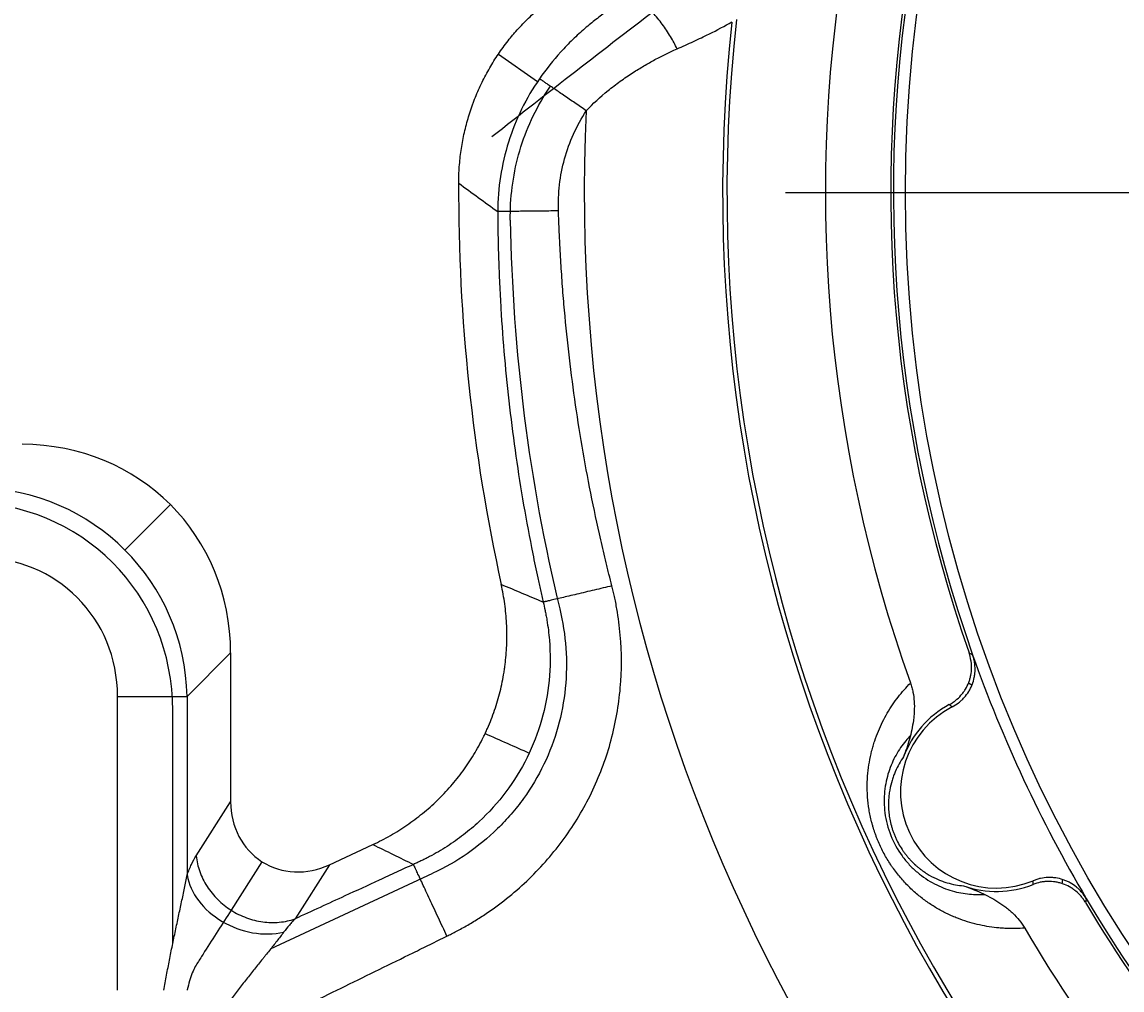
# Model space of a CAD drawing. Header units: millimetres. Extents: x 2234 to 3061, y 2092 to 2676.
# Drawn here: x 2640.5 to 2686.33, y 2442.27 to 2482.61 of the extents above; entities that cross this region are included whole.
import ezdxf

# ---------------------------------------------------------------- set-up
doc = ezdxf.new("R2010")
doc.units = ezdxf.units.MM
doc.linetypes.add('CENTER', pattern=[50.8, 31.75, -6.35, 6.35, -6.35])
for name, color, linetype, true_color in [('1', 7, 'Continuous', 0xffffff), ('20', 7, 'Continuous', 0xffffff), ('21', 7, 'Continuous', 0xffffff)]:
    doc.layers.add(name, color=color, linetype=linetype, true_color=true_color)
doc.layers.add('dim', color=82, linetype='Continuous', lineweight=9)
doc.styles.add('Capful-A', font='')
doc.styles.get('Capful-A').set_extended_font_data('Microsoft YaHei')
doc.dimstyles.new('Capful-A-2.5', dxfattribs={"dimscale": 2.5, "dimtxt": 2.5, "dimasz": 2.5, "dimexe": 1.5, "dimexo": 1, "dimgap": 1.5, "dimtad": 0, "dimdsep": 46, "dimtxsty": 'Capful-A', "dimcen": 0, "dimclrt": 2, "dimazin": 2, "dimtfac": 1, "dimtmove": 0, "dimatfit": 3, "dimfxl": 0, "dimtolj": 1, "dimtzin": 0, "dimarcsym": 0})

# ---------------------------------------------------------------- blocks, each defined once
blk = doc.blocks.new('*D45')
at = {"layer": 'Defpoints', "color": 0, "transparency": 16777216}
for p in [(2734.695, 2492.814), (2734.695, 2489.132), (2636.695, 2393.007)]:
    blk.add_point(p, dxfattribs=at)
at = {"layer": 'dim', "color": 0, "lineweight": -2, "transparency": 16777216}
blk.add_line((2734.695, 2490.382), (2734.695, 2492.814), dxfattribs=at)
at = {"layer": 'dim', "color": 2, "transparency": 16777216, "insert": (2734.695, 2498.51), "char_height": 6.25, "attachment_point": 5, "rotation": 90, "style": 'Capful-A', "bg_fill": 3, "box_fill_scale": 1.1, "bg_fill_color": 256, "bg_fill_true_color": 13158600, "bg_fill_transparency": 0}
blk.add_mtext('\\A1;98', dxfattribs=at)
blk = doc.blocks.new('*D46')
at = {"layer": 'Defpoints', "color": 0, "transparency": 16777216}
for p in [(2748.441, 2475.507), (2751.545, 2475.507), (2636.695, 2393.007)]:
    blk.add_point(p, dxfattribs=at)
at = {"layer": 'dim', "color": 0, "lineweight": -2, "transparency": 16777216}
blk.add_line((2749.69, 2475.507), (2751.545, 2475.507), dxfattribs=at)
at = {"layer": 'dim', "color": 2, "transparency": 16777216, "insert": (2760.564, 2475.507), "char_height": 6.25, "attachment_point": 5, "style": 'Capful-A', "bg_fill": 3, "box_fill_scale": 1.1, "bg_fill_color": 256, "bg_fill_true_color": 13158600, "bg_fill_transparency": 0}
blk.add_mtext('\\A1;82.5', dxfattribs=at)

msp = doc.modelspace()

# ---------------------------------------------------------------- linework, layer by layer
at = {"layer": '1', "color": 1, "linetype": 'CENTER', "lineweight": 18}
msp.add_line((2672.312, 2475.507), (2797.079, 2475.507), dxfattribs=at)
at = {"layer": '20', "color": 7, "linetype": 'Continuous', "lineweight": 18}
for p, q in [((2660.35, 2481.268), (2661.987, 2480.131)), ((2646.683, 2462.495), (2644.791, 2460.603)), ((2649.195, 2456.314), (2647.38, 2454.498)), ((2649.195, 2456.314), (2649.195, 2450.117)), ((2644.482, 2454.498), (2647.38, 2454.498)), ((2644.482, 2442.259), (2644.482, 2454.498)), ((2647.38, 2454.498), (2647.38, 2447.062)), ((2646.784, 2444.199), (2646.784, 2453.902)), ((2647.758, 2447.861), (2649.195, 2450.117)), ((2653.318, 2447.491), (2655.122, 2448.332)), ((2650.5, 2447.616), (2649.213, 2445.597)), ((2653.318, 2447.491), (2651.88, 2445.235)), ((2650.862, 2443.98), (2657.619, 2447.131))]:
    msp.add_line(p, q, dxfattribs=at)
for radius, start, end in [(65, 173.73013, 236.29588), (70.765, 177.24735, 232.7953), (76, 179.71003, 192.41832), (73.856, 180.90346, 193.5921)]:
    msp.add_arc((2734.695, 2475.507), radius, start, end, dxfattribs=at)
for centre, major_axis, ratio, start_param, end_param in [((2639.878, 2455.69), (6.806, 6.806), 0.935113, 5.531306, 7.035065), ((2638.27, 2454.082), (6.521, 6.521), 0.975961, 5.531306, 7.035065), ((2637.466, 2453.278), (6.806, 6.806), 0.935113, 5.531306, 7.035065), ((2638.27, 2454.082), (4.537, 4.537), 0.935113, 5.531306, 7.035065), ((2652.301, 2450.443), (1.801, 2.827), 0.894893, 2.189461, 4.093724), ((2650.277, 2447.062), (-2.814, 1.041), 0.791457, 0.437243, 2.249771)]:
    msp.add_ellipse(centre, major_axis=major_axis, ratio=ratio, start_param=start_param, end_param=end_param, dxfattribs=at)
for points, knots in [([(2658.696, 2475.892), (2658.697, 2476.121), (2658.716, 2476.577), (2658.79, 2477.253), (2658.91, 2477.92), (2659.022, 2478.36), (2659.117, 2478.688), (2659.168, 2478.851), (2659.224, 2479.014), (2659.261, 2479.122), (2659.281, 2479.176), (2659.38, 2479.444), (2659.554, 2479.865), (2659.857, 2480.473), (2660.202, 2481.057), (2660.46, 2481.431), (2660.664, 2481.705), (2660.734, 2481.795), (2660.842, 2481.929), (2660.878, 2481.974), (2660.951, 2482.062), (2661.136, 2482.28), (2661.484, 2482.654), (2661.98, 2483.118), (2662.508, 2483.546), (2662.88, 2483.807), (2663.12, 2483.963), (2663.168, 2483.993), (2663.265, 2484.054), (2663.314, 2484.084), (2663.462, 2484.173), (2663.561, 2484.23), (2663.861, 2484.396), (2664.065, 2484.5), (2664.273, 2484.597)], [0, 0, 0, 0, 0.0625, 0.125, 0.1875, 0.25, 0.25, 0.28125, 0.296875, 0.296875, 0.3125, 0.3125, 0.375, 0.4375, 0.5, 0.5625, 0.5625, 0.59375, 0.59375, 0.609375, 0.609375, 0.625, 0.6875, 0.75, 0.8125, 0.875, 0.875, 0.890625, 0.890625, 0.90625, 0.90625, 0.9375, 0.9375, 1, 1, 1, 1]), ([(2665.792, 2483.632), (2665.702, 2483.581), (2665.619, 2483.532), (2665.504, 2483.462), (2665.468, 2483.44), (2665.394, 2483.394), (2665.357, 2483.371), (2665.173, 2483.254), (2665.024, 2483.155), (2664.722, 2482.943), (2664.57, 2482.831), (2664.341, 2482.654), (2664.265, 2482.594), (2664.113, 2482.469), (2664.036, 2482.405), (2663.793, 2482.196), (2663.616, 2482.036), (2663.276, 2481.705), (2663.11, 2481.534), (2662.632, 2481.006), (2662.335, 2480.634), (2662.064, 2480.243)], [0, 0, 0, 0, 0.0625, 0.0625, 0.09375, 0.09375, 0.125, 0.125, 0.25, 0.25, 0.375, 0.375, 0.4375, 0.4375, 0.5, 0.5, 0.625, 0.625, 0.75, 0.75, 1, 1, 1, 1]), ([(2667.798, 2481.488), (2667.908, 2481.536), (2668.027, 2481.589), (2668.256, 2481.692), (2668.369, 2481.744), (2668.703, 2481.899), (2668.918, 2482.002), (2669.466, 2482.273), (2669.786, 2482.441), (2670.084, 2482.606)], [0, 0, 0, 0, 0.1374, 0.1374, 0.274799, 0.274799, 0.549598, 0.549598, 1, 1, 1, 1]), ([(2664.012, 2478.906), (2664.288, 2479.201), (2664.592, 2479.483), (2665.082, 2479.882), (2665.252, 2480.012), (2665.6, 2480.262), (2665.781, 2480.384), (2666.028, 2480.543), (2666.106, 2480.592), (2666.261, 2480.687), (2666.338, 2480.733), (2666.569, 2480.869), (2666.722, 2480.955), (2667.027, 2481.118), (2667.177, 2481.195), (2667.362, 2481.285), (2667.399, 2481.303), (2667.472, 2481.339), (2667.509, 2481.356), (2667.624, 2481.41), (2667.707, 2481.448), (2667.798, 2481.488)], [0, 0, 0, 0, 0.25, 0.25, 0.375, 0.375, 0.5, 0.5, 0.5625, 0.5625, 0.625, 0.625, 0.75, 0.75, 0.875, 0.875, 0.90625, 0.90625, 0.9375, 0.9375, 1, 1, 1, 1]), ([(2662.064, 2480.243), (2661.505, 2479.437), (2661.068, 2478.544), (2660.479, 2476.667), (2660.328, 2475.686), (2660.323, 2474.706)], [0, 0, 0, 0, 0.5, 0.5, 1, 1, 1, 1]), ([(2660.848, 2474.343), (2660.835, 2475.271), (2660.95, 2476.18), (2661.317, 2477.517), (2661.474, 2477.96), (2661.845, 2478.806), (2662.06, 2479.213), (2662.373, 2479.715), (2662.444, 2479.824), (2662.518, 2479.931)], [0, 0, 0, 0, 0.465658, 0.465658, 0.699853, 0.699853, 0.934047, 0.934047, 1, 1, 1, 1]), ([(2662.855, 2474.734), (2662.829, 2475.46), (2662.913, 2476.194), (2663.303, 2477.609), (2663.608, 2478.287), (2664.012, 2478.906)], [0, 0, 0, 0, 0.5, 0.5, 1, 1, 1, 1]), ([(2660.323, 2474.706), (2660.323, 2474.566), (2660.324, 2474.421), (2660.328, 2474.106), (2660.33, 2473.94), (2660.335, 2473.682), (2660.337, 2473.593), (2660.34, 2473.419), (2660.342, 2473.332), (2660.349, 2473.073), (2660.354, 2472.9), (2660.371, 2472.384), (2660.384, 2472.042), (2660.416, 2471.356), (2660.434, 2471.013), (2660.537, 2469.298), (2660.657, 2467.927), (2660.974, 2465.195), (2661.17, 2463.834), (2661.521, 2461.8), (2661.647, 2461.124), (2661.817, 2460.281), (2661.851, 2460.112), (2661.922, 2459.775), (2661.958, 2459.606), (2662.011, 2459.358), (2662.029, 2459.276), (2662.065, 2459.111), (2662.083, 2459.028), (2662.14, 2458.776), (2662.178, 2458.605), (2662.218, 2458.432)], [0, 0, 0, 0, 0.03125, 0.03125, 0.0625, 0.0625, 0.078125, 0.078125, 0.09375, 0.09375, 0.125, 0.125, 0.1875, 0.1875, 0.25, 0.25, 0.5, 0.5, 0.75, 0.75, 0.875, 0.875, 0.90625, 0.90625, 0.9375, 0.9375, 0.953125, 0.953125, 0.96875, 0.96875, 1, 1, 1, 1]), ([(2665.082, 2459.107), (2665.04, 2459.272), (2664.999, 2459.435), (2664.938, 2459.675), (2664.919, 2459.755), (2664.88, 2459.913), (2664.861, 2459.991), (2664.803, 2460.228), (2664.764, 2460.389), (2664.689, 2460.712), (2664.651, 2460.873), (2664.467, 2461.679), (2664.329, 2462.326), (2663.942, 2464.273), (2663.719, 2465.579), (2663.347, 2468.202), (2663.197, 2469.52), (2663.055, 2471.172), (2663.029, 2471.502), (2662.982, 2472.163), (2662.96, 2472.493), (2662.932, 2472.991), (2662.923, 2473.157), (2662.91, 2473.407), (2662.906, 2473.491), (2662.898, 2473.659), (2662.894, 2473.745), (2662.883, 2473.994), (2662.877, 2474.154), (2662.865, 2474.458), (2662.859, 2474.598), (2662.855, 2474.734)], [0, 0, 0, 0, 0.03125, 0.03125, 0.046875, 0.046875, 0.0625, 0.0625, 0.09375, 0.09375, 0.125, 0.125, 0.25, 0.25, 0.5, 0.5, 0.75, 0.75, 0.8125, 0.8125, 0.875, 0.875, 0.90625, 0.90625, 0.921875, 0.921875, 0.9375, 0.9375, 0.96875, 0.96875, 1, 1, 1, 1]), ([(2655.122, 2448.332), (2655.371, 2448.448), (2655.857, 2448.699), (2656.546, 2449.131), (2656.981, 2449.456), (2657.403, 2449.8), (2657.607, 2449.981), (2657.854, 2450.22), (2657.903, 2450.268), (2657.999, 2450.365), (2658.142, 2450.512), (2658.28, 2450.664), (2658.548, 2450.971), (2658.886, 2451.395), (2659.187, 2451.846), (2659.469, 2452.31), (2659.601, 2452.55), (2659.753, 2452.858), (2659.783, 2452.92), (2659.841, 2453.044), (2659.926, 2453.231), (2660.004, 2453.419), (2660.152, 2453.8), (2660.328, 2454.313), (2660.459, 2454.84), (2660.54, 2455.239), (2660.564, 2455.373), (2660.597, 2455.576), (2660.607, 2455.644), (2660.626, 2455.779), (2660.634, 2455.847), (2660.674, 2456.189), (2660.694, 2456.461), (2660.71, 2457.005), (2660.704, 2457.547), (2660.628, 2458.357), (2660.532, 2458.895), (2660.473, 2459.164)], [0, 0, 0, 0, 0.0625, 0.125, 0.1875, 0.1875, 0.25, 0.25, 0.265625, 0.265625, 0.28125, 0.3125, 0.3125, 0.375, 0.4375, 0.4375, 0.5, 0.5, 0.515625, 0.515625, 0.53125, 0.5625, 0.5625, 0.625, 0.6875, 0.6875, 0.71875, 0.71875, 0.734375, 0.734375, 0.75, 0.75, 0.8125, 0.8125, 0.875, 0.9375, 1, 1, 1, 1]), ([(2658.208, 2444.514), (2658.274, 2444.546), (2658.339, 2444.579), (2658.468, 2444.645), (2658.536, 2444.68), (2658.678, 2444.756), (2658.753, 2444.796), (2658.912, 2444.883), (2658.993, 2444.93), (2659.235, 2445.069), (2659.396, 2445.167), (2659.711, 2445.367), (2659.865, 2445.47), (2660.324, 2445.79), (2660.621, 2446.016), (2661.193, 2446.492), (2661.469, 2446.742), (2662.261, 2447.526), (2662.744, 2448.094), (2663.6, 2449.303), (2663.975, 2449.945), (2664.603, 2451.282), (2664.858, 2451.977), (2665.24, 2453.4), (2665.367, 2454.126), (2665.495, 2455.59), (2665.494, 2456.328), (2665.399, 2457.423), (2665.351, 2457.786), (2665.273, 2458.237), (2665.256, 2458.328), (2665.23, 2458.459), (2665.222, 2458.502), (2665.205, 2458.584), (2665.196, 2458.623), (2665.154, 2458.818), (2665.119, 2458.962), (2665.082, 2459.107)], [0, 0, 0, 0, 0.015625, 0.015625, 0.03125, 0.03125, 0.046875, 0.046875, 0.0625, 0.0625, 0.09375, 0.09375, 0.125, 0.125, 0.1875, 0.1875, 0.25, 0.25, 0.375, 0.375, 0.5, 0.5, 0.625, 0.625, 0.75, 0.75, 0.875, 0.875, 0.9375, 0.9375, 0.953125, 0.953125, 0.960938, 0.960938, 0.96875, 0.96875, 1, 1, 1, 1]), ([(2662.218, 2458.432), (2662.246, 2458.32), (2662.271, 2458.207), (2662.303, 2458.057), (2662.309, 2458.026), (2662.322, 2457.963), (2662.328, 2457.929), (2662.347, 2457.828), (2662.36, 2457.758), (2662.418, 2457.409), (2662.453, 2457.128), (2662.52, 2456.285), (2662.516, 2455.72), (2662.407, 2454.603), (2662.303, 2454.052), (2661.996, 2452.977), (2661.793, 2452.454), (2661.297, 2451.454), (2661.002, 2450.977), (2660.331, 2450.082), (2659.955, 2449.666), (2659.338, 2449.094), (2659.124, 2448.913), (2658.68, 2448.569), (2658.449, 2448.406), (2658.094, 2448.178), (2657.975, 2448.104), (2657.731, 2447.962), (2657.607, 2447.892), (2657.421, 2447.794), (2657.357, 2447.761), (2657.235, 2447.7), (2657.177, 2447.672), (2657.067, 2447.619), (2657.015, 2447.595), (2656.915, 2447.549), (2656.864, 2447.526), (2656.813, 2447.504)], [0, 0, 0, 0, 0.03125, 0.03125, 0.039062, 0.039062, 0.046875, 0.046875, 0.0625, 0.0625, 0.125, 0.125, 0.25, 0.25, 0.375, 0.375, 0.5, 0.5, 0.625, 0.625, 0.75, 0.75, 0.8125, 0.8125, 0.875, 0.875, 0.90625, 0.90625, 0.9375, 0.9375, 0.953125, 0.953125, 0.96875, 0.96875, 0.984375, 0.984375, 1, 1, 1, 1]), ([(2662.907, 2458.15), (2663.039, 2457.607), (2663.124, 2457.06), (2663.202, 2455.961), (2663.195, 2455.408), (2663.083, 2454.297), (2662.981, 2453.755), (2662.683, 2452.695), (2662.489, 2452.177), (2662.004, 2451.172), (2661.722, 2450.698), (2661.239, 2450.027), (2661.068, 2449.811), (2660.707, 2449.392), (2660.516, 2449.188), (2659.524, 2448.221), (2658.624, 2447.602), (2657.619, 2447.131)], [0, 0, 0, 0, 0.125363, 0.125363, 0.250518, 0.250518, 0.375673, 0.375673, 0.500828, 0.500828, 0.625983, 0.625983, 0.68856, 0.68856, 0.751138, 0.751138, 1, 1, 1, 1]), ([(2647.38, 2447.062), (2647.439, 2447.222), (2647.5, 2447.369), (2647.626, 2447.636), (2647.691, 2447.756), (2647.758, 2447.861)], [0, 0, 0, 0, 0.5, 0.5, 1, 1, 1, 1]), ([(2647.758, 2447.861), (2647.781, 2447.64), (2647.832, 2447.42), (2647.985, 2446.991), (2648.088, 2446.783), (2648.34, 2446.391), (2648.489, 2446.207), (2648.826, 2445.874), (2649.013, 2445.725), (2649.414, 2445.469), (2649.629, 2445.362), (2650.073, 2445.199), (2650.302, 2445.141), (2650.764, 2445.078), (2650.996, 2445.073), (2651.45, 2445.115), (2651.671, 2445.162), (2651.88, 2445.235)], [0, 0, 0, 0, 0.125, 0.125, 0.25, 0.25, 0.375, 0.375, 0.5, 0.5, 0.625, 0.625, 0.75, 0.75, 0.875, 0.875, 1, 1, 1, 1]), ([(2656.813, 2447.504), (2656.578, 2447.396), (2656.339, 2447.286), (2655.862, 2447.067), (2655.624, 2446.957), (2654.91, 2446.628), (2654.434, 2446.409), (2653.265, 2445.872), (2652.573, 2445.553), (2651.88, 2445.235)], [0, 0, 0, 0, 0.144752, 0.144752, 0.289504, 0.289504, 0.579009, 0.579009, 1, 1, 1, 1]), ([(2646.417, 2442.259), (2646.452, 2442.47), (2646.489, 2442.679), (2646.565, 2443.097), (2646.605, 2443.304), (2646.686, 2443.718), (2646.727, 2443.923), (2646.811, 2444.333), (2646.854, 2444.536), (2646.939, 2444.941), (2646.982, 2445.143), (2647.046, 2445.443), (2647.067, 2445.542), (2647.11, 2445.741), (2647.131, 2445.84), (2647.172, 2446.035), (2647.193, 2446.132), (2647.233, 2446.324), (2647.253, 2446.42), (2647.291, 2446.608), (2647.31, 2446.7), (2647.346, 2446.884), (2647.363, 2446.974), (2647.38, 2447.062)], [0, 0, 0, 0, 0.125, 0.125, 0.25, 0.25, 0.375, 0.375, 0.5, 0.5, 0.625, 0.625, 0.6875, 0.6875, 0.75, 0.75, 0.8125, 0.8125, 0.875, 0.875, 0.9375, 0.9375, 1, 1, 1, 1]), ([(2649.213, 2445.596), (2648.846, 2445.02), (2648.392, 2444.307), (2647.938, 2443.594), (2647.807, 2443.389), (2647.763, 2443.324), (2647.679, 2443.167), (2647.638, 2443.078), (2647.559, 2442.879), (2647.521, 2442.769), (2647.449, 2442.532), (2647.415, 2442.406), (2647.383, 2442.272), (2647.382, 2442.271), (2647.382, 2442.269)], [0, 0, 0, 0, 0.583643, 0.722169, 0.722169, 0.791432, 0.791432, 0.860695, 0.860695, 0.929959, 0.929959, 0.999222, 0.999222, 1, 1, 1, 1]), ([(2651.88, 2445.235), (2651.878, 2445.232), (2651.875, 2445.23), (2651.871, 2445.225), (2651.863, 2445.217), (2651.846, 2445.2), (2651.811, 2445.165), (2651.781, 2445.133), (2651.721, 2445.069), (2651.681, 2445.024), (2651.562, 2444.883), (2651.482, 2444.783), (2651.403, 2444.676)], [0, 0, 0, 0, 0.015625, 0.015625, 0.03125, 0.0625, 0.125, 0.25, 0.25, 0.5, 0.5, 1, 1, 1, 1]), ([(2648.116, 2439.561), (2649.598, 2440.288), (2651.08, 2441.015), (2653.503, 2442.205), (2654.444, 2442.667), (2655.856, 2443.359), (2656.327, 2443.59), (2657.033, 2443.937), (2657.268, 2444.052), (2657.739, 2444.283), (2657.975, 2444.399), (2658.208, 2444.514)], [0, 0, 0, 0, 0.440453, 0.440453, 0.720227, 0.720227, 0.860113, 0.860113, 0.930057, 0.930057, 1, 1, 1, 1]), ([(2651.403, 2444.676), (2651.36, 2444.617), (2651.314, 2444.557), (2651.22, 2444.434), (2651.172, 2444.372), (2651.072, 2444.245), (2651.021, 2444.18), (2650.917, 2444.05), (2650.865, 2443.984), (2650.757, 2443.85), (2650.703, 2443.783), (2650.621, 2443.68), (2650.593, 2443.646), (2650.538, 2443.577), (2650.51, 2443.543), (2650.371, 2443.37), (2650.259, 2443.231), (2650.034, 2442.949), (2649.921, 2442.806), (2649.695, 2442.519), (2649.582, 2442.374), (2649.357, 2442.079), (2649.246, 2441.931), (2649.024, 2441.629), (2648.915, 2441.476), (2648.807, 2441.321)], [0, 0, 0, 0, 0.0625, 0.0625, 0.125, 0.125, 0.1875, 0.1875, 0.25, 0.25, 0.3125, 0.3125, 0.34375, 0.34375, 0.375, 0.375, 0.5, 0.5, 0.625, 0.625, 0.75, 0.75, 0.875, 0.875, 1, 1, 1, 1])]:
    msp.add_open_spline(points, degree=3, knots=knots, dxfattribs=at)
for points, weights in [([(2667.798, 2481.488), (2666.84, 2483.513), (2665.792, 2483.632)], [1, 0.71169391973, 1]), ([(2664.012, 2478.906), (2662.518, 2479.932), (2662.064, 2480.243)], [1, 0.807301167325, 1]), ([(2662.855, 2474.734), (2660.843, 2474.712), (2660.323, 2474.706)], [1, 0.793353340291, 1]), ([(2665.082, 2459.107), (2662.807, 2458.571), (2662.218, 2458.432)], [1, 0.793353340291, 1]), ([(2658.208, 2444.514), (2657.1, 2446.889), (2656.813, 2447.504)], [1, 0.793353340291, 1])]:
    msp.add_rational_spline(points, weights, degree=2, dxfattribs=at)
for points in [[(2658.696, 2475.892), (2659.235, 2475.496), (2659.777, 2475.101), (2660.323, 2474.706)], [(2662.218, 2458.432), (2661.634, 2458.674), (2661.053, 2458.918), (2660.473, 2459.164)], [(2659.8, 2452.958), (2660.41, 2452.685), (2661.022, 2452.414), (2661.637, 2452.145)], [(2655.122, 2448.332), (2655.684, 2448.055), (2656.247, 2447.779), (2656.813, 2447.504)]]:
    msp.add_open_spline(points, degree=3, dxfattribs=at)
at = {"layer": '21', "color": 7, "linetype": 'Continuous', "lineweight": 18}
msp.add_circle((2734.695, 2475.507), 57.383, dxfattribs=at)
msp.add_circle((2734.695, 2475.507), 57.383, dxfattribs=at)
for centre, radius, start, end in [((2734.695, 2475.507), 60.72, 169.63088, 199.67633), ((2734.695, 2475.507), 57.998, 168.91937, 199.32262), ((2734.695, 2475.507), 57.886, 168.68839, 199.44314), ((2734.695, 2475.507), 65, 173.73013, 236.29588), ((2734.695, 2475.507), 64.82, 173.61574, 236.41005), ((2734.695, 2475.507), 57.886, 199.44314, 210.55686), ((2681.104, 2450.517), 4, 117.4735, 292.5265), ((2681.104, 2450.517), 4.141, 118.3807, 159.308), ((2681.104, 2450.517), 4.141, 250.692, 291.6193), ((2734.695, 2475.507), 57.886, 210.55686, 241.31161), ((2734.695, 2475.507), 57.998, 210.67738, 241.08063), ((2734.695, 2475.507), 60.72, 210.32367, 240.37492)]:
    msp.add_arc(centre, radius, start, end, dxfattribs=at)
for points, knots in [([(2660.082, 2477.833), (2662.395, 2479.652), (2664.742, 2481.474), (2669.527, 2485.129), (2671.965, 2486.961), (2676.97, 2490.639), (2679.535, 2492.485), (2684.852, 2496.195), (2687.601, 2498.06), (2690.492, 2499.94)], [0, 0, 0, 0, 0.25, 0.25, 0.5, 0.5, 0.75, 0.75, 1, 1, 1, 1]), ([(2679.136, 2454.161), (2679.159, 2454.173), (2679.182, 2454.186), (2679.228, 2454.213), (2679.25, 2454.228), (2679.316, 2454.271), (2679.358, 2454.302), (2679.481, 2454.399), (2679.556, 2454.471), (2679.643, 2454.57), (2679.66, 2454.59), (2679.693, 2454.631), (2679.709, 2454.652), (2679.756, 2454.716), (2679.785, 2454.759), (2679.866, 2454.893), (2679.912, 2454.987), (2679.959, 2455.11), (2679.968, 2455.135), (2679.984, 2455.185), (2679.992, 2455.21), (2680.013, 2455.285), (2680.025, 2455.336), (2680.054, 2455.49), (2680.065, 2455.594), (2680.066, 2455.726), (2680.066, 2455.752), (2680.064, 2455.805), (2680.063, 2455.831), (2680.057, 2455.909), (2680.05, 2455.961), (2680.025, 2456.115), (2679.999, 2456.217), (2679.964, 2456.316)], [0, 0, 0, 0, 0.03125, 0.03125, 0.0625, 0.0625, 0.125, 0.125, 0.25, 0.25, 0.28125, 0.28125, 0.3125, 0.3125, 0.375, 0.375, 0.5, 0.5, 0.53125, 0.53125, 0.5625, 0.5625, 0.625, 0.625, 0.75, 0.75, 0.78125, 0.78125, 0.8125, 0.8125, 0.875, 0.875, 1, 1, 1, 1]), ([(2679.259, 2454.066), (2679.354, 2454.116), (2679.443, 2454.173), (2679.568, 2454.269), (2679.609, 2454.304), (2679.667, 2454.358), (2679.686, 2454.376), (2679.724, 2454.414), (2679.742, 2454.434), (2679.831, 2454.533), (2679.895, 2454.617), (2679.978, 2454.752), (2680.004, 2454.798), (2680.04, 2454.87), (2680.051, 2454.894), (2680.073, 2454.943), (2680.083, 2454.967), (2680.131, 2455.091), (2680.161, 2455.192), (2680.191, 2455.348), (2680.199, 2455.401), (2680.207, 2455.48), (2680.209, 2455.507), (2680.212, 2455.56), (2680.213, 2455.587), (2680.215, 2455.719), (2680.207, 2455.825), (2680.181, 2455.981), (2680.171, 2456.033), (2680.144, 2456.137), (2680.128, 2456.188), (2680.111, 2456.239)], [0, 0, 0, 0, 0.125, 0.125, 0.1875, 0.1875, 0.21875, 0.21875, 0.25, 0.25, 0.375, 0.375, 0.4375, 0.4375, 0.46875, 0.46875, 0.5, 0.5, 0.625, 0.625, 0.6875, 0.6875, 0.71875, 0.71875, 0.75, 0.75, 0.875, 0.875, 0.9375, 0.9375, 1, 1, 1, 1]), ([(2679.964, 2456.316), (2679.993, 2456.301), (2680.021, 2456.286), (2680.07, 2456.26), (2680.09, 2456.249), (2680.111, 2456.239)], [0, 0, 0, 0, 0.587888, 0.587888, 1, 1, 1, 1]), ([(2682.282, 2444.85), (2682.027, 2444.83), (2681.767, 2444.824), (2681.437, 2444.838), (2681.37, 2444.841), (2681.238, 2444.851), (2681.171, 2444.857), (2680.971, 2444.878), (2680.837, 2444.896), (2680.569, 2444.942), (2680.434, 2444.969), (2680.164, 2445.034), (2680.028, 2445.071), (2679.756, 2445.156), (2679.619, 2445.204), (2679.447, 2445.272), (2679.413, 2445.286), (2679.344, 2445.314), (2679.31, 2445.329), (2679.206, 2445.374), (2679.138, 2445.405), (2678.933, 2445.504), (2678.797, 2445.575), (2678.528, 2445.731), (2678.395, 2445.815), (2678.132, 2445.996), (2678.002, 2446.093), (2677.808, 2446.251), (2677.744, 2446.306), (2677.618, 2446.418), (2677.556, 2446.476), (2677.373, 2446.654), (2677.255, 2446.778), (2677.028, 2447.042), (2676.918, 2447.18), (2676.788, 2447.362), (2676.762, 2447.399), (2676.711, 2447.473), (2676.686, 2447.511), (2676.613, 2447.624), (2676.566, 2447.7), (2676.43, 2447.932), (2676.346, 2448.091), (2676.231, 2448.336), (2676.177, 2448.46), (2676.127, 2448.586), (2676.094, 2448.671), (2676.078, 2448.714), (2676.032, 2448.842), (2676.003, 2448.929), (2675.963, 2449.058), (2675.951, 2449.102), (2675.926, 2449.189), (2675.914, 2449.232), (2675.859, 2449.448), (2675.823, 2449.621), (2675.767, 2449.964), (2675.747, 2450.134), (2675.728, 2450.389), (2675.724, 2450.474), (2675.72, 2450.601), (2675.719, 2450.643), (2675.718, 2450.727), (2675.718, 2450.769), (2675.721, 2450.976), (2675.73, 2451.139), (2675.76, 2451.457), (2675.781, 2451.614), (2675.834, 2451.92), (2675.866, 2452.07), (2675.913, 2452.255), (2675.923, 2452.292), (2675.943, 2452.365), (2675.974, 2452.473), (2676.008, 2452.58), (2676.078, 2452.789), (2676.129, 2452.925), (2676.238, 2453.189), (2676.297, 2453.317), (2676.421, 2453.566), (2676.487, 2453.688), (2676.625, 2453.924), (2676.698, 2454.039), (2676.848, 2454.262), (2676.927, 2454.371), (2677.169, 2454.684), (2677.34, 2454.88), (2677.52, 2455.062)], [0, 0, 0, 0, 0.0625, 0.0625, 0.078125, 0.078125, 0.09375, 0.09375, 0.125, 0.125, 0.15625, 0.15625, 0.1875, 0.1875, 0.21875, 0.21875, 0.226563, 0.226563, 0.234375, 0.234375, 0.25, 0.25, 0.28125, 0.28125, 0.3125, 0.3125, 0.34375, 0.34375, 0.359375, 0.359375, 0.375, 0.375, 0.40625, 0.40625, 0.4375, 0.4375, 0.445313, 0.445313, 0.453125, 0.453125, 0.46875, 0.46875, 0.5, 0.5, 0.515625, 0.523438, 0.523438, 0.53125, 0.53125, 0.546875, 0.546875, 0.554688, 0.554688, 0.5625, 0.5625, 0.59375, 0.59375, 0.625, 0.625, 0.640625, 0.640625, 0.648438, 0.648438, 0.65625, 0.65625, 0.6875, 0.6875, 0.71875, 0.71875, 0.75, 0.75, 0.757813, 0.757813, 0.765625, 0.78125, 0.78125, 0.8125, 0.8125, 0.84375, 0.84375, 0.875, 0.875, 0.90625, 0.90625, 0.9375, 0.9375, 1, 1, 1, 1]), ([(2677.52, 2455.062), (2677.543, 2455), (2677.563, 2454.936), (2677.589, 2454.84), (2677.597, 2454.807), (2677.612, 2454.743), (2677.619, 2454.71), (2677.651, 2454.548), (2677.667, 2454.418), (2677.683, 2454.156), (2677.684, 2454.024), (2677.677, 2453.859), (2677.675, 2453.826), (2677.67, 2453.76), (2677.667, 2453.727), (2677.658, 2453.628), (2677.651, 2453.562), (2677.624, 2453.367), (2677.6, 2453.238), (2677.546, 2452.981), (2677.514, 2452.854), (2677.408, 2452.476), (2677.324, 2452.227), (2677.23, 2451.981)], [0, 0, 0, 0, 0.0625, 0.0625, 0.09375, 0.09375, 0.125, 0.125, 0.25, 0.25, 0.375, 0.375, 0.40625, 0.40625, 0.4375, 0.4375, 0.5, 0.5, 0.625, 0.625, 0.75, 0.75, 1, 1, 1, 1]), ([(2679.943, 2455.07), (2679.988, 2455.04), (2680.033, 2455.01), (2680.081, 2454.978), (2680.083, 2454.976), (2680.086, 2454.975)], [0, 0, 0, 0, 0.951977, 0.951977, 1, 1, 1, 1]), ([(2679.259, 2454.066), (2679.239, 2454.082), (2679.219, 2454.097), (2679.178, 2454.129), (2679.157, 2454.145), (2679.136, 2454.161)], [0, 0, 0, 0, 0.489656, 0.489656, 1, 1, 1, 1]), ([(2677.519, 2452.877), (2677.451, 2452.806), (2677.386, 2452.732), (2677.175, 2452.474), (2677.04, 2452.278), (2676.799, 2451.845), (2676.695, 2451.609), (2676.573, 2451.231), (2676.538, 2451.101), (2676.481, 2450.831), (2676.458, 2450.69), (2676.414, 2450.258), (2676.415, 2449.959), (2676.497, 2449.332), (2676.576, 2449.02), (2676.82, 2448.406), (2676.979, 2448.12), (2677.265, 2447.727), (2677.366, 2447.605), (2677.579, 2447.377), (2677.692, 2447.271), (2678.037, 2446.98), (2678.276, 2446.823), (2678.643, 2446.631), (2678.767, 2446.575), (2679.013, 2446.477), (2679.136, 2446.436), (2679.501, 2446.331), (2679.743, 2446.286), (2680.196, 2446.244), (2680.404, 2446.241), (2680.608, 2446.254)], [0, 0, 0, 0, 0.037685, 0.037685, 0.12606, 0.12606, 0.214436, 0.214436, 0.258623, 0.258623, 0.302811, 0.302811, 0.391186, 0.391186, 0.479562, 0.479562, 0.567937, 0.567937, 0.612125, 0.612125, 0.656312, 0.656312, 0.744688, 0.744688, 0.788875, 0.788875, 0.833063, 0.833063, 0.921438, 0.921438, 1, 1, 1, 1]), ([(2677.23, 2451.981), (2677.166, 2451.889), (2677.105, 2451.793), (2676.99, 2451.59), (2676.936, 2451.482), (2676.861, 2451.31), (2676.826, 2451.222), (2676.793, 2451.13), (2676.772, 2451.067), (2676.762, 2451.035), (2676.713, 2450.875), (2676.68, 2450.74), (2676.643, 2450.527), (2676.633, 2450.454), (2676.616, 2450.304), (2676.61, 2450.227), (2676.605, 2450.108), (2676.604, 2450.067), (2676.604, 2449.985), (2676.605, 2449.944), (2676.608, 2449.818), (2676.614, 2449.733), (2676.633, 2449.56), (2676.645, 2449.473), (2676.678, 2449.295), (2676.699, 2449.205), (2676.73, 2449.091), (2676.736, 2449.068), (2676.75, 2449.022), (2676.757, 2448.999), (2676.779, 2448.93), (2676.794, 2448.885), (2676.828, 2448.793), (2676.845, 2448.748), (2676.883, 2448.658), (2676.902, 2448.613), (2676.964, 2448.48), (2677.009, 2448.394), (2677.104, 2448.228), (2677.155, 2448.147), (2677.236, 2448.031), (2677.264, 2447.993), (2677.32, 2447.918), (2677.349, 2447.882), (2677.392, 2447.828), (2677.407, 2447.811), (2677.436, 2447.776), (2677.481, 2447.726), (2677.526, 2447.677), (2677.616, 2447.583), (2677.678, 2447.524), (2677.771, 2447.44), (2677.818, 2447.4), (2677.865, 2447.361), (2677.897, 2447.336), (2677.913, 2447.323), (2677.992, 2447.262), (2678.055, 2447.217), (2678.181, 2447.133), (2678.243, 2447.094), (2678.431, 2446.986), (2678.555, 2446.924), (2678.739, 2446.845), (2678.8, 2446.821), (2678.923, 2446.777), (2678.983, 2446.758), (2679.163, 2446.704), (2679.28, 2446.676), (2679.511, 2446.633), (2679.624, 2446.619), (2679.735, 2446.609)], [0, 0, 0, 0, 0.0625, 0.0625, 0.125, 0.125, 0.15625, 0.171875, 0.171875, 0.1875, 0.1875, 0.25, 0.25, 0.28125, 0.28125, 0.3125, 0.3125, 0.328125, 0.328125, 0.34375, 0.34375, 0.375, 0.375, 0.40625, 0.40625, 0.4375, 0.4375, 0.445313, 0.445313, 0.453125, 0.453125, 0.46875, 0.46875, 0.484375, 0.484375, 0.5, 0.5, 0.53125, 0.53125, 0.5625, 0.5625, 0.578125, 0.578125, 0.59375, 0.59375, 0.601563, 0.601563, 0.609375, 0.625, 0.625, 0.65625, 0.65625, 0.671875, 0.679688, 0.679688, 0.6875, 0.6875, 0.71875, 0.71875, 0.75, 0.75, 0.8125, 0.8125, 0.84375, 0.84375, 0.875, 0.875, 0.9375, 0.9375, 1, 1, 1, 1]), ([(2679.735, 2446.609), (2679.86, 2446.566), (2679.984, 2446.52), (2680.229, 2446.423), (2680.351, 2446.372), (2680.59, 2446.263), (2680.708, 2446.205), (2680.94, 2446.083), (2681.053, 2446.017), (2681.275, 2445.877), (2681.384, 2445.803), (2681.515, 2445.702), (2681.541, 2445.681), (2681.593, 2445.64), (2681.669, 2445.576), (2681.743, 2445.51), (2681.885, 2445.374), (2681.974, 2445.278), (2682.139, 2445.074), (2682.215, 2444.966), (2682.282, 2444.85)], [0, 0, 0, 0, 0.125, 0.125, 0.25, 0.25, 0.375, 0.375, 0.5, 0.5, 0.625, 0.625, 0.65625, 0.65625, 0.6875, 0.75, 0.75, 0.875, 0.875, 1, 1, 1, 1]), ([(2682.63, 2446.668), (2682.631, 2446.694), (2682.633, 2446.72), (2682.635, 2446.772), (2682.636, 2446.797), (2682.637, 2446.823)], [0, 0, 0, 0, 0.510344, 0.510344, 1, 1, 1, 1]), ([(2684.814, 2445.916), (2684.8, 2445.939), (2684.786, 2445.961), (2684.757, 2446.006), (2684.742, 2446.027), (2684.696, 2446.092), (2684.664, 2446.133), (2684.562, 2446.252), (2684.487, 2446.325), (2684.386, 2446.408), (2684.365, 2446.424), (2684.323, 2446.456), (2684.301, 2446.471), (2684.236, 2446.516), (2684.192, 2446.543), (2684.055, 2446.619), (2683.96, 2446.662), (2683.836, 2446.705), (2683.81, 2446.713), (2683.76, 2446.728), (2683.734, 2446.735), (2683.658, 2446.754), (2683.607, 2446.764), (2683.452, 2446.788), (2683.348, 2446.795), (2683.216, 2446.792), (2683.19, 2446.791), (2683.137, 2446.787), (2683.111, 2446.785), (2683.033, 2446.776), (2682.982, 2446.768), (2682.829, 2446.736), (2682.728, 2446.707), (2682.63, 2446.668)], [0, 0, 0, 0, 0.03125, 0.03125, 0.0625, 0.0625, 0.125, 0.125, 0.25, 0.25, 0.28125, 0.28125, 0.3125, 0.3125, 0.375, 0.375, 0.5, 0.5, 0.53125, 0.53125, 0.5625, 0.5625, 0.625, 0.625, 0.75, 0.75, 0.78125, 0.78125, 0.8125, 0.8125, 0.875, 0.875, 1, 1, 1, 1]), ([(2684.848, 2446.078), (2684.794, 2446.171), (2684.732, 2446.257), (2684.629, 2446.377), (2684.593, 2446.416), (2684.536, 2446.471), (2684.517, 2446.489), (2684.477, 2446.525), (2684.457, 2446.542), (2684.353, 2446.627), (2684.266, 2446.686), (2684.127, 2446.763), (2684.08, 2446.786), (2684.007, 2446.819), (2683.983, 2446.829), (2683.933, 2446.848), (2683.908, 2446.857), (2683.781, 2446.9), (2683.679, 2446.925), (2683.522, 2446.948), (2683.469, 2446.953), (2683.389, 2446.957), (2683.363, 2446.958), (2683.309, 2446.959), (2683.283, 2446.958), (2683.15, 2446.954), (2683.045, 2446.941), (2682.89, 2446.907), (2682.839, 2446.893), (2682.762, 2446.869), (2682.737, 2446.861), (2682.686, 2446.842), (2682.662, 2446.833), (2682.637, 2446.823)], [0, 0, 0, 0, 0.125, 0.125, 0.1875, 0.1875, 0.21875, 0.21875, 0.25, 0.25, 0.375, 0.375, 0.4375, 0.4375, 0.46875, 0.46875, 0.5, 0.5, 0.625, 0.625, 0.6875, 0.6875, 0.71875, 0.71875, 0.75, 0.75, 0.875, 0.875, 0.9375, 0.9375, 0.96875, 0.96875, 1, 1, 1, 1]), ([(2683.845, 2446.702), (2683.847, 2446.715), (2683.848, 2446.729), (2683.855, 2446.785), (2683.86, 2446.829), (2683.864, 2446.872)], [0, 0, 0, 0, 0.240815, 0.240815, 1, 1, 1, 1]), ([(2684.848, 2446.078), (2684.844, 2446.056), (2684.839, 2446.034), (2684.827, 2445.98), (2684.82, 2445.948), (2684.814, 2445.916)], [0, 0, 0, 0, 0.412112, 0.412112, 1, 1, 1, 1])]:
    msp.add_open_spline(points, degree=3, knots=knots, dxfattribs=at)

# ---------------------------------------------------------------- next in the draw order: dimensions: what is measured, and where the dimension line sits
at = {"layer": 'dim'}
dim = msp.add_ordinate_dim(feature_location=(2734.695, 2489.132), offset=(0, 3.682), dtype=1, origin=(2636.695, 2393.007), dimstyle='Capful-A-2.5', override={"dimasz": 2, "dimexe": 0.49975, "dimexo": 0.49975, "dimgap": 0.49975}, dxfattribs=at)
dim.commit()
dim.dimension.update_dxf_attribs({"geometry": '*D45', "text_midpoint": (2734.695, 2498.51)})

# ---------------------------------------------------------------- next in the draw order: dimensions: what is measured, and where the dimension line sits
dim = msp.add_ordinate_dim(feature_location=(2748.441, 2475.507), offset=(3.104, 0), dtype=0, origin=(2636.695, 2393.007), dimstyle='Capful-A-2.5', override={"dimasz": 2, "dimexe": 0.49975, "dimexo": 0.49975, "dimgap": 0.49975}, dxfattribs=at)
dim.commit()
dim.dimension.update_dxf_attribs({"geometry": '*D46', "text_midpoint": (2760.564, 2475.507)})

doc.saveas('drawing.dxf')
